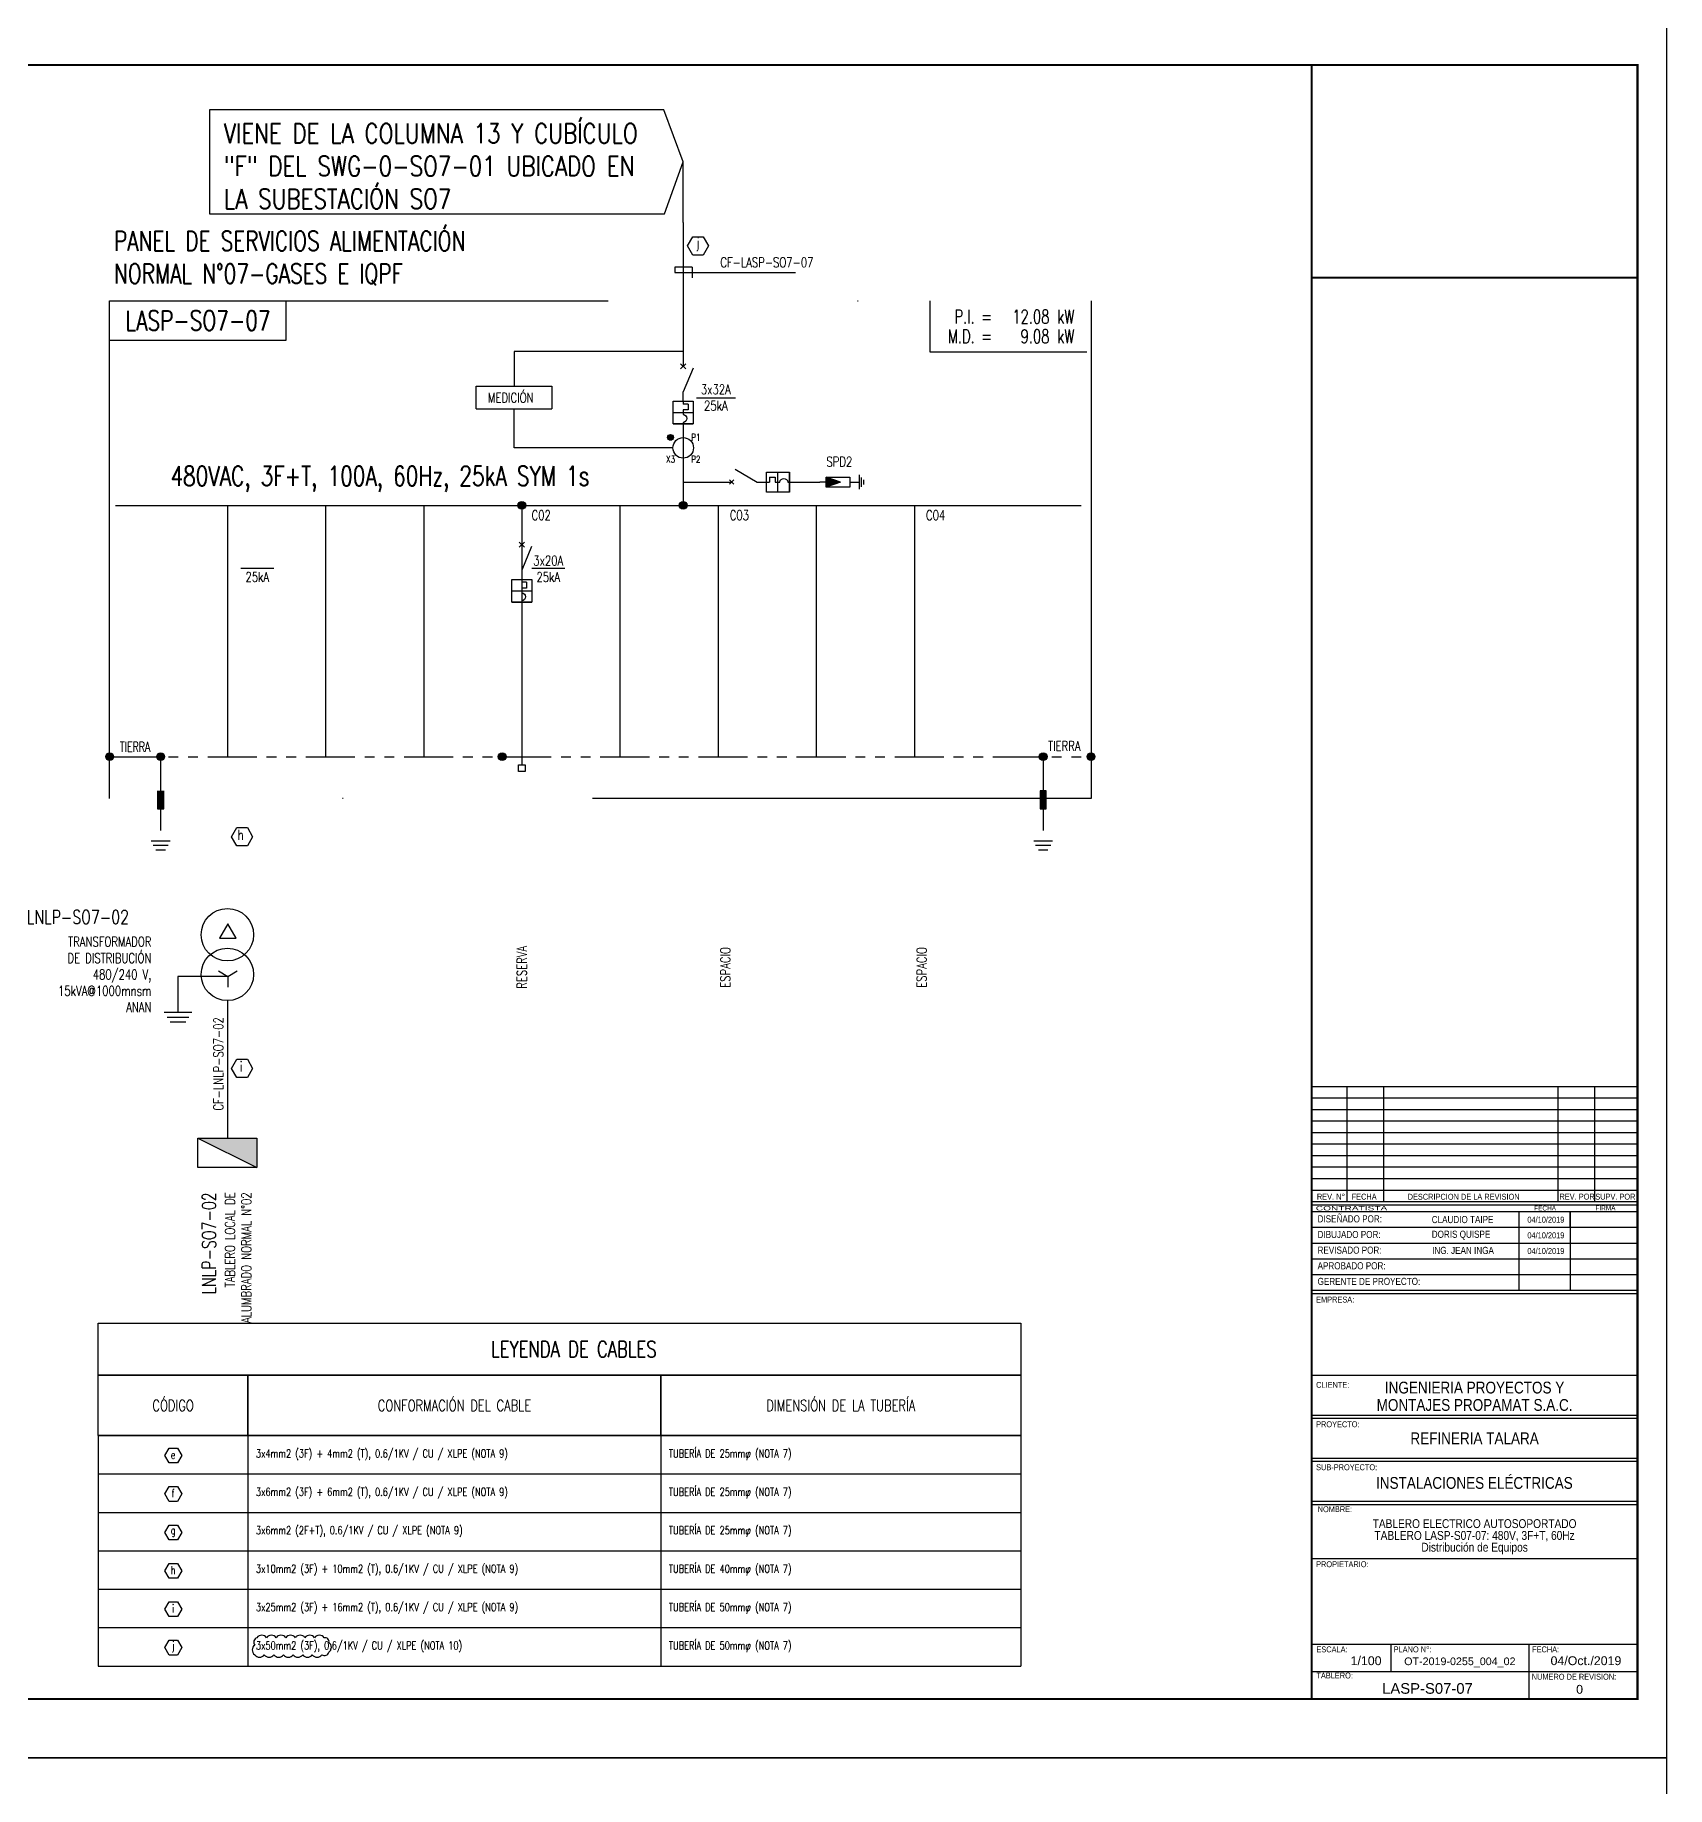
# Model space of a CAD drawing. Header units: millimetres. Extents: x 0 to 840, y -1485 to 297.
# Drawn here: x 563.3 to 840, y -895.9 to -598.9 of the extents above; entities that cross this region are included whole.
import ezdxf
from ezdxf.enums import TextEntityAlignment as Align

# ---------------------------------------------------------------- set-up
doc = ezdxf.new("R2018")
doc.units = ezdxf.units.MM
for name, pattern in [('CONTINUA', [0]), ('DASHDOT', [25.4, 12.7, -6.35, 0, -6.35]), ('HIDDEN', [0.2, 0.1, -0.1]), ('PHANTOM', [2.5, 1.25, -0.25, 0.25, -0.25, 0.25, -0.25])]:
    doc.linetypes.add(name, pattern=pattern)
for name, color, linetype in [('E-EQP-TRAF', 1, 'Continuous'), ('E-ONE-ELI', 3, 'Continuous'), ('E-ONE-PROT', 2, 'HIDDEN'), ('E-SYM', 2, 'Continuous'), ('E-TEXTO', 7, 'Continuous'), ('MEMBRETE', 7, 'Continuous'), ('X-DIM', 40, 'Continuous'), ('X-SYM', 2, 'Continuous'), ('X-TIT', 6, 'Continuous')]:
    doc.layers.add(name, color=color, linetype=linetype)
doc.styles.add('ARIAL', font='arial.ttf')
doc.styles.add('GMI', font='romans.shx', dxfattribs={"width": 0.75})
doc.styles.add('GMI-texto', font='ROMANS', dxfattribs={"width": 0.75})
doc.styles.add('Lamina', font='ARIALN.TTF')
doc.styles.get("Standard").update_dxf_attribs({"font": 'arial.ttf'})

# ---------------------------------------------------------------- blocks, each defined once
blk = doc.blocks.new('*U72')
h = blk.add_hatch(color=6)
h.dxf.hatch_style = 1
edge = h.paths.add_edge_path()
edge.add_arc((146.11, 51.93), 1, 0, 360)
h = blk.add_hatch(color=4)
h.dxf.hatch_style = 1
edge = h.paths.add_edge_path()
edge.add_arc((0, -12.07), 1, 0, 360)
h = blk.add_hatch(color=4)
h.dxf.hatch_style = 1
edge = h.paths.add_edge_path()
edge.add_arc((13, -12.07), 1, 0, 360)
h = blk.add_hatch(color=4)
h.dxf.hatch_style = 1
edge = h.paths.add_edge_path()
edge.add_arc((100, -12.07), 1, 0, 360)
at = {"color": 40}
blk.add_line((148.42, 112.56), (148.42, 109.87), dxfattribs=at)
at = {"color": 4}
for p, q in [((145.46, 86.68), (146.77, 88)), ((146.77, 86.68), (145.46, 88))]:
    blk.add_line(p, q, dxfattribs=at)
at = {"color": 6}
blk.add_line((148.61, 86.84), (146.11, 80.82), dxfattribs=at)
at = {"color": 2}
for p, q in [((143.57, 78.47), (148.66, 78.47)), ((143.57, 75.56), (143.57, 78.47)), ((148.66, 78.47), (148.66, 75.56)), ((143.57, 75.56), (148.66, 75.56)), ((143.57, 72.66), (143.57, 75.56)), ((143.57, 72.66), (148.66, 72.66)), ((148.66, 72.66), (143.57, 72.66)), ((148.66, 75.56), (148.66, 72.66))]:
    blk.add_line(p, q, dxfattribs=at)
at = {"color": 3}
for p, q in [((146.11, 78.47), (146.11, 77.74)), ((147.34, 77.74), (146.11, 77.74)), ((147.34, 76.29), (146.11, 76.29)), ((146.11, 76.29), (146.11, 75.56)), ((147.34, 77.74), (147.34, 76.29)), ((146.11, 75.56), (146.11, 75.1)), ((146.11, 73.04), (146.11, 72.66)), ((146.11, 72.66), (146.11, 72.65))]:
    blk.add_line(p, q, dxfattribs=at)
for points in [[(146.11, 124), (146.11, 87.34)], [(146.11, 78.47), (146.11, 80.82)], [(146.11, 72.66), (146.11, 51.93)]]:
    blk.add_lwpolyline(points, dxfattribs=at)
at = {"color": 40}
blk.add_lwpolyline([(148.42, 112.56), (144.02, 112.56), (144.02, 111.22), (174.69, 111.22)], dxfattribs=at)
at = {"color": 6, "linetype": 'DASHDOT', "ltscale": 10}
blk.add_lwpolyline([(0, 104), (250, 104), (250, -22.69), (0, -22.69)], close=True, dxfattribs=at)
for points in [[(0, 94), (45, 94), (45, 104)], [(208.9, 104), (208.9, 91), (248.9, 91)]]:
    blk.add_lwpolyline(points, dxfattribs=at)
at = {"color": 6}
blk.add_lwpolyline([(1.47, 51.93), (247.5, 51.93)], dxfattribs=at)
at = {"color": 4, "linetype": 'PHANTOM', "ltscale": 10}
blk.add_lwpolyline([(0, -12.07), (250, -12.07)], dxfattribs=at)
at = {"color": 6}
blk.add_circle((146.11, 51.93), 1, dxfattribs=at)
at = {"color": 4}
for centre in [(0, -12.07), (13, -12.07), (100, -12.07)]:
    blk.add_circle(centre, 1, dxfattribs=at)
at = {"color": 3, "extrusion": (0, 0, -1)}
blk.add_ellipse((145.99, 74.07), major_axis=(0.732, 0.732), ratio=1, start_param=-0.667248, end_param=2.238045, dxfattribs=at)
at = {"layer": 'Defpoints', "color": 250}
for points in [[(30, 51.93), (30, -12.07)], [(55, 51.93), (55, -12.07)], [(80, 51.93), (80, -12.07)], [(105, 51.93), (105, -12.07)], [(130, 51.93), (130, -12.07)], [(155, 51.93), (155, -12.07)], [(180, 51.93), (180, -12.07)], [(205, 51.93), (205, -12.07)]]:
    blk.add_lwpolyline(points, dxfattribs=at)
at = {"color": 4, "style": 'GMI', "width": 0.7}
for s, p in [('P.I. =', (224.78, 100)), ('M.D. =', (224.78, 95))]:
    blk.add_text(s, height=3.5, dxfattribs=at).set_placement(p, align=Align.MIDDLE_RIGHT)
for p in [(241.4, 100), (241.4, 95)]:
    blk.add_text('kW', height=3.5, dxfattribs=at).set_placement(p, align=Align.MIDDLE_LEFT)
at = {"color": 7, "style": 'GMI', "width": 0.7}
blk.add_text('TIERRA', height=2.5, dxfattribs=at).set_placement((6.5, -9.57), align=Align.MIDDLE_CENTER)
at = {"color": 7, "style": 'GMI', "width": 0.75}
blk.add_attdef('NOTA_ALIMENTADOR', text='', height=2.5, dxfattribs=at).set_placement((167.43, 113.81), align=Align.MIDDLE_CENTER)
at = {"color": 6, "style": 'GMI', "width": 0.75}
blk.add_attdef('TABLERO_TAG', text='', height=5, dxfattribs=at).set_placement((22.5, 99), align=Align.MIDDLE_CENTER)
at = {"color": 4, "style": 'GMI', "width": 0.7}
for tag, p in [('POT.INSTALADA', (239.4, 100)), ('MAX.DEMANDA', (239.4, 95))]:
    blk.add_attdef(tag, text='', height=3.5, dxfattribs=at).set_placement(p, align=Align.MIDDLE_RIGHT)
at = {"color": 7, "lineweight": 30, "width": 0.75, "flags": 104}
blk.add_attdef('INTERRUPTOR', text='', height=2.5, dxfattribs=at).set_placement((150.74, 84.05), align=Align.MIDDLE_LEFT)
at = {"color": 6, "style": 'GMI', "width": 0.75}
blk.add_attdef('DESCRIP_BARRA', text='', height=5, dxfattribs=at).set_placement((15.5, 59.43), align=Align.MIDDLE_LEFT)
blk = doc.blocks.new('Descargador de Sobre Tensión')
at = {"layer": 'E-ONE-PROT', "linetype": 'CONTINUA'}
h = blk.add_hatch(color=256, dxfattribs=at)
h.dxf.hatch_style = 1
h.paths.add_polyline_path([(639.27, 806.35), (636.68, 806.35), (637.98, 802.65)])
for p, q in [((637.98, 802.65), (636.68, 806.35)), ((639.27, 806.35), (636.68, 806.35)), ((637.98, 802.65), (639.27, 806.35))]:
    blk.add_line(p, q, dxfattribs=at)
at = {"layer": 'E-SYM'}
for p, q in [((637.98, 806.35), (637.98, 807.97)), ((637.98, 800.31), (637.98, 797.97)), ((639.79, 797.97), (636.17, 797.97)), ((636.76, 797.37), (639.17, 797.37)), ((637.35, 796.77), (638.55, 796.77))]:
    blk.add_line(p, q, dxfattribs=at)
blk.add_lwpolyline([(636.68, 806.35), (639.27, 806.35), (639.27, 800.31), (636.68, 800.31), (636.68, 806.35)], dxfattribs=at)
blk = doc.blocks.new('*T118')
at = {"layer": 'X-TIT', "color": 6, "linetype": 'ByBlock', "lineweight": -2}
for p, q in [((0, 0), (156.43, 0)), ((0, 0), (0, -39.07)), ((25.38, 0), (25.38, -39.07)), ((95.41, 0), (95.41, -39.07)), ((156.43, 0), (156.43, -39.07)), ((0, -6.51), (156.43, -6.51)), ((0, -13.02), (156.43, -13.02)), ((0, -19.53), (156.43, -19.53)), ((0, -26.04), (156.43, -26.04)), ((0, -32.56), (156.43, -32.56)), ((0, -39.07), (156.43, -39.07))]:
    blk.add_line(p, q, dxfattribs=at)
at = {"layer": 'X-TIT', "color": 7, "style": 'GMI-texto'}
for s, insert, char_height, width, attachment_point in [('3x4mm2 (3F) + 4mm2 (T), 0.6/1KV / CU / XLPE (NOTA 9)', (26.74, -3.26), 1.3565, 67.3181, 4), ('TUBERÍA DE 25mmφ (NOTA 7)', (96.77, -3.26), 1.3565, 58.3008, 4), ('e', (12.69, -3.26), 1.36, 23.7555, 5), ('3x6mm2 (3F) + 6mm2 (T), 0.6/1KV / CU / XLPE (NOTA 9)', (26.74, -9.77), 1.3565, 67.3181, 4), ('TUBERÍA DE 25mmφ (NOTA 7)', (96.77, -9.77), 1.3565, 58.3008, 4), ('f', (12.69, -9.77), 1.36, 23.7555, 5), ('g', (12.69, -16.28), 1.36, 23.7555, 5), ('3x6mm2 (2F+T), 0.6/1KV / CU / XLPE (NOTA 9)', (26.74, -16.28), 1.3565, 67.3181, 4), ('TUBERÍA DE 25mmφ (NOTA 7)', (96.77, -16.28), 1.3565, 58.3008, 4), ('h', (12.69, -22.79), 1.36, 23.7555, 5), ('3x10mm2 (3F) + 10mm2 (T), 0.6/1KV / CU / XLPE (NOTA 9)', (26.74, -22.79), 1.3565, 67.3181, 4), ('TUBERÍA DE 40mmφ (NOTA 7)', (96.77, -22.79), 1.3565, 58.3008, 4), ('i', (12.69, -29.3), 1.36, 23.7555, 5), ('3x25mm2 (3F) + 16mm2 (T), 0.6/1KV / CU / XLPE (NOTA 9)', (26.74, -29.3), 1.3565, 67.3181, 4), ('TUBERÍA DE 50mmφ (NOTA 7)', (96.77, -29.3), 1.3565, 58.3008, 4), ('j', (12.69, -35.81), 1.36, 23.7555, 5), ('3x50mm2 (3F), 0.6/1KV / CU / XLPE (NOTA 10)', (26.74, -35.81), 1.3565, 67.3181, 4), ('TUBERÍA DE 50mmφ (NOTA 7)', (96.77, -35.81), 1.3565, 58.3008, 4)]:
    blk.add_mtext(s, dxfattribs=dict(at, insert=insert, char_height=char_height, width=width, attachment_point=attachment_point))

msp = doc.modelspace()

# ---------------------------------------------------------------- hatches: boundary and pattern name
msp.add_hatch(color=1).paths.add_polyline_path([(670.5355, -667.1194, -1), (671.5184, -667.1194, -1)])
h = msp.add_hatch(color=6)
h.dxf.hatch_style = 1
edge = h.paths.add_edge_path()
edge.add_arc((645.8126, -678.6444), 0.6657, 0, 360)
h = msp.add_hatch(color=4)
h.dxf.hatch_style = 1
edge = h.paths.add_edge_path()
edge.add_arc((734.2181, -721.2402), 0.6657, 0, 360)
h = msp.add_hatch(color=4)
h.dxf.hatch_style = 1
edge = h.paths.add_edge_path()
edge.add_arc((742.3362, -721.2479), 0.6657, 0, 360)
at = {"linetype": 'PHANTOM', "ltscale": 10}
h = msp.add_hatch(color=4, dxfattribs=at)
h.dxf.hatch_style = 1
h.paths.add_polyline_path([(585.0897, -727.0332), (584.0503, -727.0332), (584.0503, -730.0728), (585.0897, -730.0728)])
h = msp.add_hatch(color=4, dxfattribs=at)
h.dxf.hatch_style = 1
h.paths.add_polyline_path([(734.7378, -727.0255), (733.6985, -727.0255), (733.6985, -730.065), (734.7378, -730.065)])
h = msp.add_hatch(color=5)
h.dxf.hatch_style = 1
h.paths.add_polyline_path([(600.8792, -785.9077), (590.894, -785.9077), (600.8792, -790.9003)])

# ---------------------------------------------------------------- linework, layer by layer
at = {"color": 3, "linetype": 'ByBlock'}
for p, q in [((673.1817, -652.5361), (644.488, -652.5361)), ((644.488, -652.5361), (644.488, -658.4563)), ((644.488, -668.8963), (644.488, -662.2907)), ((671.4343, -668.8963), (644.488, -668.8963))]:
    msp.add_line(p, q, dxfattribs=at)
at = {"color": 2, "ltscale": 0.1}
for p, q in [((638.0635, -658.4563), (650.9125, -658.4563)), ((638.0635, -662.2907), (638.0635, -658.4563)), ((650.9125, -658.4563), (650.9125, -662.2907)), ((638.0635, -662.2907), (650.9125, -662.2907))]:
    msp.add_line(p, q, dxfattribs=at)
at = {"color": 2}
for p, q in [((687.311, -676.3907), (687.311, -673.0048)), ((687.311, -673.0048), (689.2458, -673.0048)), ((689.2458, -676.3907), (689.2458, -673.0048)), ((689.2458, -673.0048), (691.1806, -673.0048)), ((691.1806, -676.3907), (691.1806, -673.0048)), ((691.1806, -673.0048), (691.1806, -676.3907)), ((689.2458, -676.3907), (687.311, -676.3907)), ((691.1806, -676.3907), (689.2458, -676.3907)), ((644.1197, -691.2076), (647.5055, -691.2076)), ((644.1197, -693.1424), (644.1197, -691.2076)), ((647.5055, -691.2076), (647.5055, -693.1424)), ((644.1197, -693.1424), (647.5055, -693.1424)), ((644.1197, -695.0772), (644.1197, -693.1424)), ((647.5055, -693.1424), (647.5055, -695.0772)), ((644.1197, -695.0772), (647.5055, -695.0772)), ((647.5055, -695.0772), (644.1197, -695.0772))]:
    msp.add_line(p, q, dxfattribs=at)
at = {"color": 3}
for p, q in [((687.7947, -673.8794), (687.7947, -674.6977)), ((687.7947, -673.8794), (688.7621, -673.8794)), ((688.7621, -673.8794), (688.7621, -674.6977)), ((685.7472, -674.6977), (687.311, -674.6977)), ((685.7472, -674.6977), (687.311, -674.6977)), ((687.311, -674.6977), (687.7947, -674.6977)), ((688.7621, -674.6977), (689.2458, -674.6977)), ((689.2458, -674.6977), (689.5575, -674.6977)), ((690.9261, -674.6977), (691.1806, -674.6977)), ((691.1806, -674.6977), (691.1865, -674.6977)), ((645.8126, -689.6438), (645.8126, -691.2076)), ((645.8126, -689.6438), (645.8126, -691.2076)), ((645.8126, -691.2076), (645.8126, -691.6913)), ((646.6309, -691.6913), (645.8126, -691.6913)), ((646.6309, -691.6913), (646.6309, -692.6587)), ((646.6309, -692.6587), (645.8126, -692.6587)), ((645.8126, -692.6587), (645.8126, -693.1424)), ((645.8126, -693.1424), (645.8126, -693.4541)), ((645.8126, -694.8227), (645.8126, -695.0772)), ((645.8126, -695.0772), (645.8126, -695.0831)), ((645.8126, -695.0831), (645.8126, -722.6067)), ((645.8126, -695.0831), (645.8126, -722.6067))]:
    msp.add_line(p, q, dxfattribs=at)
at = {"color": 4}
for p, q in [((645.3739, -685.7399), (646.2512, -684.8625)), ((646.2512, -685.7399), (645.3739, -684.8625))]:
    msp.add_line(p, q, dxfattribs=at)
at = {"color": 6}
msp.add_line((647.4765, -685.6326), (645.8126, -689.6438), dxfattribs=at)
at = {"color": 4, "linetype": 'PHANTOM', "ltscale": 10}
for p, q in [((584.57, -721.2503), (584.57, -735.5069)), ((734.2181, -721.2425), (734.2181, -735.4992)), ((584.0503, -727.0332), (584.0503, -730.0728)), ((585.0897, -730.0728), (585.0897, -727.0332)), ((734.7378, -727.0255), (733.6985, -727.0255)), ((733.6985, -727.0255), (733.6985, -730.065)), ((734.7378, -730.065), (734.7378, -727.0255)), ((584.0503, -730.0728), (585.0897, -730.0728)), ((733.6985, -730.065), (734.7378, -730.065)), ((582.9689, -735.5069), (586.1711, -735.5069)), ((583.2892, -736.2422), (585.8508, -736.2422)), ((732.6171, -735.4992), (735.8192, -735.4992)), ((732.9373, -736.2344), (735.499, -736.2344)), ((583.7695, -737.0473), (585.3705, -737.0473)), ((733.4176, -737.0395), (735.0186, -737.0395))]:
    msp.add_line(p, q, dxfattribs=at)
for p, q in [((814.8875, -798.4183), (814.8875, -800.9722)), ((823.5578, -801.0698), (823.5578, -798.4183))]:
    msp.add_line(p, q)
for points in [[(420, -891), (840, -891), (840, -594), (420, -594)], [(420, -1188), (840, -1188), (840, -891), (420, -891)]]:
    msp.add_lwpolyline(points, close=True)
at = {"color": 2, "ltscale": 0.1}
msp.add_lwpolyline([(592.875, -629.2242), (669.9863, -629.2242), (673.1817, -620.4125), (669.8912, -611.6007), (592.875, -611.6007), (592.875, -629.2242)], dxfattribs=at)
at = {"color": 3}
for points in [[(673.1817, -630.671), (673.1817, -620.4125)], [(685.7472, -674.6977), (687.311, -674.6977)], [(645.8126, -678.6444), (645.8126, -685.3012)], [(645.8126, -689.6438), (645.8126, -691.2076)], [(645.8126, -695.0831), (645.8126, -722.6067)]]:
    msp.add_lwpolyline(points, dxfattribs=at)
for points in [[(675.454, -660.3888), (682.0491, -660.3888)], [(598.1722, -689.2806), (603.7381, -689.2806)], [(647.515, -689.2896), (653.0808, -689.2896)]]:
    msp.add_lwpolyline(points)
at = {"color": 6}
msp.add_lwpolyline([(681.9864, -672.5264), (685.7472, -674.6977)], dxfattribs=at)
at = {"color": 4}
for points in [[(681.0515, -675.0508), (681.7576, -674.3447)], [(681.0515, -674.3447), (681.7576, -675.0508)]]:
    msp.add_lwpolyline(points, dxfattribs=at)
at = {"color": 2}
msp.add_lwpolyline([(645.24, -722.6067), (646.3852, -722.6067), (646.3852, -723.7513), (645.24, -723.7513)], close=True, dxfattribs=at)
at = {"color": 3, "linetype": 'ByBlock'}
msp.add_lwpolyline([(595.8866, -762.6096), (595.8866, -785.9077)], dxfattribs=at)
at = {"color": 5}
msp.add_lwpolyline([(590.894, -785.9077), (600.8792, -785.9077), (600.8792, -790.9003), (590.894, -790.9003)], close=True, dxfattribs=at)
msp.add_lwpolyline([(590.894, -785.9077), (600.8792, -790.9003)], dxfattribs=at)
at = {"color": 1}
msp.add_circle((671.0269, -667.1194), 0.4915, dxfattribs=at)
at = {"color": 2}
msp.add_circle((673.1817, -668.8963), 1.7474, dxfattribs=at)
at = {"color": 6}
msp.add_circle((645.8126, -678.6444), 0.6657, dxfattribs=at)
at = {"color": 4}
for centre in [(734.2181, -721.2402), (742.3362, -721.2479)]:
    msp.add_circle(centre, 0.6657, dxfattribs=at)
at = {"color": 3, "extrusion": (0, 0, -1)}
for centre, major_axis in [((690.2418, -674.779), (-0.4873, -0.4873)), ((645.7314, -694.1384), (-0.4873, 0.4873))]:
    msp.add_ellipse(centre, major_axis=major_axis, ratio=1, start_param=0.90354813, end_param=3.80884085, dxfattribs=at)
at = {"layer": 'E-EQP-TRAF'}
for p, q in [((594.3939, -757.5813), (595.9688, -758.4906)), ((595.9688, -758.4906), (597.5437, -757.5813)), ((595.9688, -758.4906), (595.9688, -760.3091)), ((589.8591, -764.6208), (585.1617, -764.6208)), ((589.3259, -765.49), (585.6949, -765.49)), ((588.846, -766.2723), (586.1749, -766.2723))]:
    msp.add_line(p, q, dxfattribs=at)
msp.add_lwpolyline([(595.9688, -749.5873), (594.5689, -752.012), (597.3687, -752.012)], close=True, dxfattribs=at)
msp.add_lwpolyline([(595.9688, -758.4906), (587.5104, -758.4906), (587.5104, -764.6208)], dxfattribs=at)
for centre in [(595.8866, -751.4358), (595.8866, -758.1636)]:
    msp.add_circle(centre, 4.4461, dxfattribs=at)
at = {"layer": 'E-ONE-ELI'}
for p, q in [((673.1817, -674.6977), (681.4046, -674.6977)), ((691.1865, -674.6977), (696.3322, -674.6978))]:
    msp.add_line(p, q, dxfattribs=at)
at = {"layer": 'MEMBRETE'}
for p, q in [((835, -777.2014), (779.754, -777.2014)), ((785.7708, -794.7708), (785.7708, -777.2014)), ((791.9766, -794.7708), (791.9766, -777.2014)), ((821.5578, -794.7708), (821.5578, -777.2014)), ((827.7636, -794.7708), (827.7636, -777.2014)), ((835, -796.723), (835, -777.2014)), ((835, -779.1536), (779.754, -779.1536)), ((835, -781.1057), (779.754, -781.1057)), ((835, -783.0579), (779.754, -783.0579)), ((835, -785.01), (779.754, -785.01)), ((835, -786.9622), (779.754, -786.9622)), ((835, -788.9144), (779.754, -788.9144)), ((835, -790.8665), (779.754, -790.8665)), ((835, -792.8187), (779.754, -792.8187)), ((835, -794.7708), (779.754, -794.7708)), ((785.7708, -796.723), (785.7708, -794.7708)), ((791.9766, -796.723), (791.9766, -794.7708)), ((821.5578, -796.723), (821.5578, -794.7708)), ((827.7636, -796.723), (827.7636, -794.7708)), ((835, -796.723), (779.754, -796.723)), ((835, -797.2542), (779.754, -797.2542)), ((835, -798.4183), (779.754, -798.4183)), ((814.8875, -798.4183), (814.8875, -811.6755)), ((823.5578, -798.4183), (823.5578, -811.6755)), ((835, -801.0698), (779.754, -801.0698)), ((779.754, -803.7212), (835, -803.7212)), ((779.754, -818.3972), (779.754, -803.9759)), ((835, -818.3972), (835, -803.9759)), ((779.754, -806.3726), (835, -806.3726)), ((779.754, -809.024), (835, -809.024)), ((779.754, -811.6755), (835, -811.6755)), ((779.754, -812.2383), (835, -812.2383)), ((835, -818.9601), (835, -833.4456)), ((835, -857.2375), (835, -871.7231)), ((793.1693, -871.7231), (793.1693, -876.3616)), ((816.5847, -871.7231), (816.5847, -876.3616)), ((816.5847, -876.3616), (816.5847, -881))]:
    msp.add_line(p, q, dxfattribs=at)
at = {"layer": 'MEMBRETE', "const_width": 0.3537}
msp.add_lwpolyline([(435, -881), (835, -881), (835, -604), (435, -604)], close=True, dxfattribs=at)
for points in [[(779.754, -881), (779.754, -604)], [(835, -640.0408), (779.754, -640.0408)]]:
    msp.add_lwpolyline(points, dxfattribs=at)
at = {"layer": 'MEMBRETE'}
for points in [[(779.754, -826.159), (779.754, -832.8807), (835, -832.8807), (835, -826.159)], [(779.754, -833.4456), (779.754, -840.1673), (835, -840.1673), (835, -833.4456)], [(779.754, -840.7323), (779.754, -847.454), (835, -847.454), (835, -840.7323)], [(835, -848.0189), (835, -857.2375), (779.754, -857.2375), (779.754, -848.0189)]]:
    msp.add_lwpolyline(points, close=True, dxfattribs=at)
for points in [[(779.754, -881), (779.754, -871.7231), (835, -871.7231), (835, -881)], [(779.754, -876.3616), (835, -876.3616)], [(835, -881), (779.754, -881)]]:
    msp.add_lwpolyline(points, dxfattribs=at)
at = {"layer": 'X-DIM'}
for points in [[(674.7939, -633.1347), (676.5713, -633.1347), (677.4601, -634.674), (676.5713, -636.2133), (674.7939, -636.2133), (673.9052, -634.674), (674.7939, -633.1347)], [(597.4988, -733.275), (599.2762, -733.275), (600.1649, -734.8143), (599.2762, -736.3536), (597.4988, -736.3536), (596.6101, -734.8143), (597.4988, -733.275)], [(597.4988, -772.55), (599.2762, -772.55), (600.1649, -774.0893), (599.2762, -775.6286), (597.4988, -775.6286), (596.6101, -774.0893), (597.4988, -772.55)], [(585.9901, -838.4807), (587.4389, -838.4807), (588.1632, -839.7353), (587.4389, -840.99), (585.9901, -840.99), (585.2657, -839.7353), (585.9901, -838.4807)], [(585.9901, -844.9918), (587.4389, -844.9918), (588.1632, -846.2464), (587.4389, -847.5011), (585.9901, -847.5011), (585.2657, -846.2464), (585.9901, -844.9918)], [(585.9901, -851.5029), (587.4389, -851.5029), (588.1632, -852.7575), (587.4389, -854.0122), (585.9901, -854.0122), (585.2657, -852.7575), (585.9901, -851.5029)], [(585.9901, -858.014), (587.4389, -858.014), (588.1632, -859.2686), (587.4389, -860.5233), (585.9901, -860.5233), (585.2657, -859.2686), (585.9901, -858.014)], [(585.9901, -864.5251), (587.4389, -864.5251), (588.1632, -865.7797), (587.4389, -867.0344), (585.9901, -867.0344), (585.2657, -865.7797), (585.9901, -864.5251)], [(585.9901, -871.0362), (587.4389, -871.0362), (588.1632, -872.2908), (587.4389, -873.5455), (585.9901, -873.5455), (585.2657, -872.2908), (585.9901, -871.0362)]]:
    msp.add_lwpolyline(points, dxfattribs=at)
at = {"layer": 'X-SYM'}
msp.add_lwpolyline([(600.5222, -873.4962, 0.52056705), (602.15, -873.4962, 0.52056705), (603.7777, -873.4962, 0.52056705), (605.4055, -873.4962, 0.52056705), (607.0333, -873.4962, 0.52056705), (608.6611, -873.4962, 0.52056705), (610.2888, -873.4962, 0.52056705), (611.9166, -873.4962, 0.52056705), (613.1072, -873.059, 0.52056705), (613.1072, -871.4312, 0.52056705), (612.3006, -870.61, 0.52056705), (610.6728, -870.61, 0.52056705), (609.0451, -870.61, 0.52056705), (607.4173, -870.61, 0.52056705), (605.7895, -870.61, 0.52056705), (604.1617, -870.61, 0.52056705), (602.534, -870.61, 0.52056705), (600.9062, -870.61, 0.52056705), (600.5222, -871.8538, 0.52056705)], format="xyb", close=True, dxfattribs=at)
at = {"layer": 'X-TIT'}
for points in [[(573.9888, -817.2628), (730.4169, -817.2628), (730.4169, -826.1252), (573.9888, -826.1252)], [(573.9888, -826.1252), (599.3721, -826.1252), (599.3721, -836.344), (573.9888, -836.344)], [(599.3721, -826.1252), (669.4032, -826.1252), (669.4032, -836.344), (599.3721, -836.344)], [(669.4032, -826.1252), (730.4169, -826.1252), (730.4169, -836.344), (669.4032, -836.344)]]:
    msp.add_lwpolyline(points, close=True, dxfattribs=at)

# ---------------------------------------------------------------- block references
ref = msp.add_blockref('*U72', (575.9162, -713.2153), dxfattribs=dict(xscale=0.6656802334099865, yscale=0.6656802334099865, zscale=0.6656802334099865))
ref.add_attrib('NOTA_ALIMENTADOR', 'CF-LASP-SO7-07', dxfattribs={"color": 7, "height": 1.664201, "style": 'GMI', "width": 0.75}).set_placement((687.3699, -637.456), align=Align.MIDDLE_CENTER)
ref.add_attrib('TABLERO_TAG', 'LASP-SO7-07', dxfattribs={"color": 6, "height": 3.328401, "style": 'GMI', "width": 0.75}).set_placement((590.894, -647.313), align=Align.MIDDLE_CENTER)
ref.add_attrib('DESCRIP_BARRA', '480VAC, 3F+T, 100A, 60Hz, 25kA SYM 1s', dxfattribs={"color": 6, "height": 3.328401, "style": 'GMI', "width": 0.75}).set_placement((586.2342, -673.6518), align=Align.MIDDLE_LEFT)
lines = msp.add_mtext('\\W0.7500;', dxfattribs={"color": 7, "insert": (676.2617, -657.2653), "char_height": 2.5, "attachment_point": 1})
ref.add_attrib('INTERRUPTOR', '', (676.2617, -657.2653), dxfattribs={"flags": 104}).embed_mtext(lines)
ref.add_attrib('POT.INSTALADA', '12.08', dxfattribs={"color": 4, "height": 2.32988, "style": 'GMI', "width": 0.7}).set_placement((735.2783, -646.6473), align=Align.MIDDLE_RIGHT)
ref.add_attrib('MAX.DEMANDA', '9.08', dxfattribs={"color": 4, "height": 2.32988, "style": 'GMI', "width": 0.7}).set_placement((735.2783, -649.9757), align=Align.MIDDLE_RIGHT)
msp.add_blockref('*T118', (573.9888, -836.344))
at = {"layer": 'E-SYM', "linetype": 'CONTINUA', "xscale": 0.6656802334100576, "yscale": 0.6656802334100576, "zscale": 0.6656802334100576, "rotation": 90}
msp.add_blockref('Descargador de Sobre Tensión', (1234.1846, -1099.386), dxfattribs=at)

# ---------------------------------------------------------------- texts
at = {"style": 'GMI-texto', "width": 0.75}
for s, p in [('MEDICIÓN', (640.0528, -661.2138)), ('TIERRA', (735.0456, -720.2635))]:
    msp.add_text(s, height=1.6642, dxfattribs=at).set_placement(p)
for s, p in [('P1', (675.3234, -667.1063)), ('X3', (671.04, -670.8216)), ('P2', (675.3234, -670.8216))]:
    msp.add_text(s, height=1.16494, dxfattribs=at).set_placement(p, align=Align.MIDDLE_CENTER)
at = {"color": 4, "style": 'GMI', "width": 0.75}
msp.add_text('TR-00-LNLP-SO7-02', height=2.329881, dxfattribs=at).set_placement((552.2263, -748.4329), align=Align.MIDDLE_LEFT)
at = {"style": 'GMI-texto', "width": 0.75}
msp.add_text('RESERVA', height=1.6642, rotation=90, dxfattribs=at).set_placement((645.8126, -756.9553), align=Align.MIDDLE_CENTER)
at = {"color": 8, "style": 'GMI-texto', "width": 0.75}
for p in [(680.3247, -756.975), (713.6088, -756.975)]:
    msp.add_text('ESPACIO', height=1.6642, rotation=90, dxfattribs=at).set_placement(p, align=Align.MIDDLE_CENTER)
at = {"char_height": 1.6642, "attachment_point": 5, "style": 'GMI-texto'}
for s, insert, width in [('3x32A\\P25kA', (678.7135, -660.3594), 7.327237), ('SPD2', (699.6555, -671.2339), 4.355451)]:
    msp.add_mtext(s, dxfattribs=dict(at, insert=insert, width=width))
at = {"char_height": 1.2, "attachment_point": 4}
for s, insert, width in [('{\\fArial Narrow|b0|i0|c0|p34;DISEÑADO POR:}', (780.754, -799.6093), 16.899254), ('{\\fArial Narrow|b0|i0|c0|p34;DIBUJADO POR:}', (780.754, -802.2607), 16.899254), ('{\\fArial Narrow|b0|i0|c0|p34;CLAUDIO TAIPE}', (800.1136, -799.7281), 20), ('{\\fArial Narrow|b0|i0|c0|p34;DORIS QUISPE}', (800.1136, -802.3795), 20), ('{\\fArial Narrow|b0|i0|c0|p34;REVISADO POR:}', (780.754, -804.9122), 16.899254), ('{\\fArial Narrow|b0|i0|c0|p34;ING. JEAN INGA}', (800.1841, -804.9583), 20), ('{\\fArial Narrow|b0|i0|c0|p34;APROBADO POR:}', (780.754, -807.5636), 16.899254), ('{\\fArial Narrow|b0|i0|c0|p34;GERENTE DE PROYECTO:}', (780.754, -810.215), 20.235012)]:
    msp.add_mtext(s, dxfattribs=dict(at, insert=insert, width=width))
at = {"style": 'GMI', "width": 0.75}
for tag, p in [('C02', (647.4768, -680.3086)), ('C03', (681.0747, -680.3086)), ('C04', (714.3587, -680.3086))]:
    msp.add_attdef(tag, text='C-00', height=1.6642, dxfattribs=at).set_placement(p, align=Align.MIDDLE_LEFT)
at = {"layer": 'E-TEXTO', "color": 6, "insert": (595.2875, -628.3508), "char_height": 3.328401, "width": 77.108098, "attachment_point": 7, "style": 'GMI'}
msp.add_mtext('{\\W0.8;VIENE DE LA COLUMNA 13 Y CUBÍCULO "F" DEL SWG-0-SO7-01 UBICADO EN LA SUBESTACIÓN SO7}', dxfattribs=at)
at = {"layer": 'E-TEXTO', "style": 'GMI-texto'}
for s, insert, char_height, attachment_point in [('\\A1;{\\C7;j}', (675.9527, -634.3639), 1.664201, 6), ('\\A1;25kA', (600.9552, -689.9462), 1.6642, 2), ('\\A1;25kA', (650.2979, -689.9552), 1.6642, 2)]:
    msp.add_mtext(s, dxfattribs=dict(at, insert=insert, char_height=char_height, attachment_point=attachment_point))
for s, insert, char_height, width, attachment_point in [('\\A1;3x20A', (650.2979, -687.1744), 1.6642, 4.219937, 2), ('\\A1;{\\C7;h}', (598.6575, -734.5042), 1.664201, 0.325276, 6), ('\\A1;{\\C7;i}', (598.4244, -773.7792), 1.664201, 0.325276, 6)]:
    msp.add_mtext(s, dxfattribs=dict(at, insert=insert, char_height=char_height, width=width, attachment_point=attachment_point))
at = {"layer": 'E-TEXTO', "char_height": 1.664201, "attachment_point": 6, "rotation": 90, "style": 'GMI-texto'}
for s, insert, width in [('\\A1;CF-LNLP-SO7-02', (594.361, -765.4161), 17.393974), ('\\A1;{\\H1.4x;\\C4;LNLP-SO7-02\\H0.71429x;\\C256;\\PTABLERO LOCAL DE ALUMBRADO NORMAL N°02}', (595.7737, -795.1101), 24.167873)]:
    msp.add_mtext(s, dxfattribs=dict(at, insert=insert, width=width))
at = {"layer": 'MEMBRETE', "ltscale": 0.5, "style": 'Lamina'}
for s, p in [('REV. N%%d', (783.0249, -795.8253)), ('FECHA', (788.652, -795.8401)), ('DESCRIPCION DE LA REVISION', (805.5166, -795.8533)), ('REV. POR', (824.758, -795.8234)), ('SUPV. POR', (831.2482, -795.8401))]:
    msp.add_text(s, height=1, dxfattribs=at).set_placement(p, align=Align.MIDDLE)
at = {"layer": 'MEMBRETE', "ltscale": 0.5, "style": 'Lamina', "width": 2}
msp.add_text('CONTRATISTA', height=0.75, dxfattribs=at).set_placement((780.4529, -798.1746))
at = {"layer": 'MEMBRETE', "ltscale": 0.5, "style": 'Lamina'}
for s, height, p in [('FECHA', 0.8, (817.4746, -798.1839)), ('FIRMA', 0.8, (827.8608, -798.1553)), ('04/10/2019', 1, (816.3315, -800.2441)), ('04/10/2019', 1, (816.3315, -802.8955)), ('04/10/2019', 1, (816.3315, -805.5469)), ('EMPRESA:', 1, (780.504, -813.7828)), ('CLIENTE:', 1, (780.504, -828.2466)), ('PROYECTO:', 1, (780.504, -834.9244)), ('SUB-PROYECTO:', 1, (780.504, -842.211)), ('NOMBRE:', 1, (780.776, -849.319)), ('PROPIETARIO:', 1, (780.504, -858.6499)), ('PLANO N°:', 1, (793.6533, -873.0873)), ('FECHA:', 1, (817.1282, -873.0873)), ('NUMERO DE REVISION:', 1, (817.0686, -877.7258))]:
    msp.add_text(s, height=height, dxfattribs=at).set_placement(p)
at = {"layer": 'MEMBRETE', "style": 'Lamina'}
for s, p in [('INGENIERIA PROYECTOS Y', (807.377, -828.2054)), ('MONTAJES PROPAMAT S.A.C.', (807.377, -831.1506)), ('REFINERIA TALARA', (807.377, -836.8065))]:
    msp.add_text(s, height=2, dxfattribs=at).set_placement(p, align=Align.MIDDLE_CENTER)
at = {"layer": 'MEMBRETE'}
for s, height, style, p in [('TABLERO ELECTRICO AUTOSOPORTADO', 1.5, 'Lamina', (807.377, -852.0189)), ('TABLERO LASP-S07-07: 480V, 3F+T, 60Hz', 1.5, 'Lamina', (807.377, -854.0189)), ('Distribución de Equipos', 1.5, 'Lamina', (807.377, -856.0189)), ('1/100', 1.5, 'ARIAL', (788.9775, -875.259)), ('OT-2019-0255_004_02', 1.3, 'ARIAL', (804.877, -875.259)), ('04/Oct./2019', 1.5, 'ARIAL', (826.2598, -875.259)), ('LASP-S07-07', 1.8, 'ARIAL', (799.3857, -880.1087)), ('0', 1.5, 'ARIAL', (825.184, -880.1087))]:
    msp.add_text(s, height=height, dxfattribs=dict(at, style=style)).set_placement(p, align=Align.CENTER)
at = {"layer": 'MEMBRETE', "style": 'Lamina'}
for s, p in [('ESCALA:', (780.5555, -873.0873)), ('TABLERO:', (780.5555, -877.5155))]:
    msp.add_text(s, height=1, dxfattribs=at).set_placement(p)
at = {"layer": 'MEMBRETE', "insert": (807.3407, -843.3689), "char_height": 2, "width": 55.602709, "attachment_point": 2, "style": 'Lamina'}
msp.add_mtext('INSTALACIONES ELÉCTRICAS', dxfattribs=at)
at = {"layer": 'X-TIT', "color": 4, "style": 'GMI-texto'}
for s, insert, char_height, width, attachment_point in [('{\\C6;PANEL DE SERVICIOS ALIMENTACIÓN\\PNORMAL N°07-GASES E IQPF }', (576.6518, -632.1487), 3.328401, 73.211426, 1), ('{\\C6;LEYENDA DE CABLES}', (654.6354, -821.694), 2.712956, 137.749714, 5)]:
    msp.add_mtext(s, dxfattribs=dict(at, insert=insert, char_height=char_height, width=width, attachment_point=attachment_point))
at = {"layer": 'X-TIT', "color": 4, "insert": (583.0047, -751.7926), "char_height": 2.329881, "width": 17.972999, "attachment_point": 3, "rotation": 359.999964, "style": 'GMI'}
msp.add_mtext('\\pi1.89249;{\\H0.71429x;\\C7;TRANSFORMADOR \\P\\pi1.80324;DE DISTRIBUCIÓN\\P\\pi5.28535;480/240 V, \\P\\pi0;15kVA@1000mnsm\\PANAN}', dxfattribs=at)
at = {"layer": 'X-TIT', "color": 7, "char_height": 1.899069, "attachment_point": 5, "style": 'GMI-texto'}
for s, insert, width in [('{\\C4;CÓDIGO}', (586.6805, -831.2346), 23.755511), ('{\\C4;CONFORMACIÓN DEL CABLE}', (634.3876, -831.2346), 74.780308), ('{\\C4;DIMENSIÓN DE LA TUBERÍA}', (699.91, -831.2346), 33.787984)]:
    msp.add_mtext(s, dxfattribs=dict(at, insert=insert, width=width))

doc.saveas('drawing.dxf')
